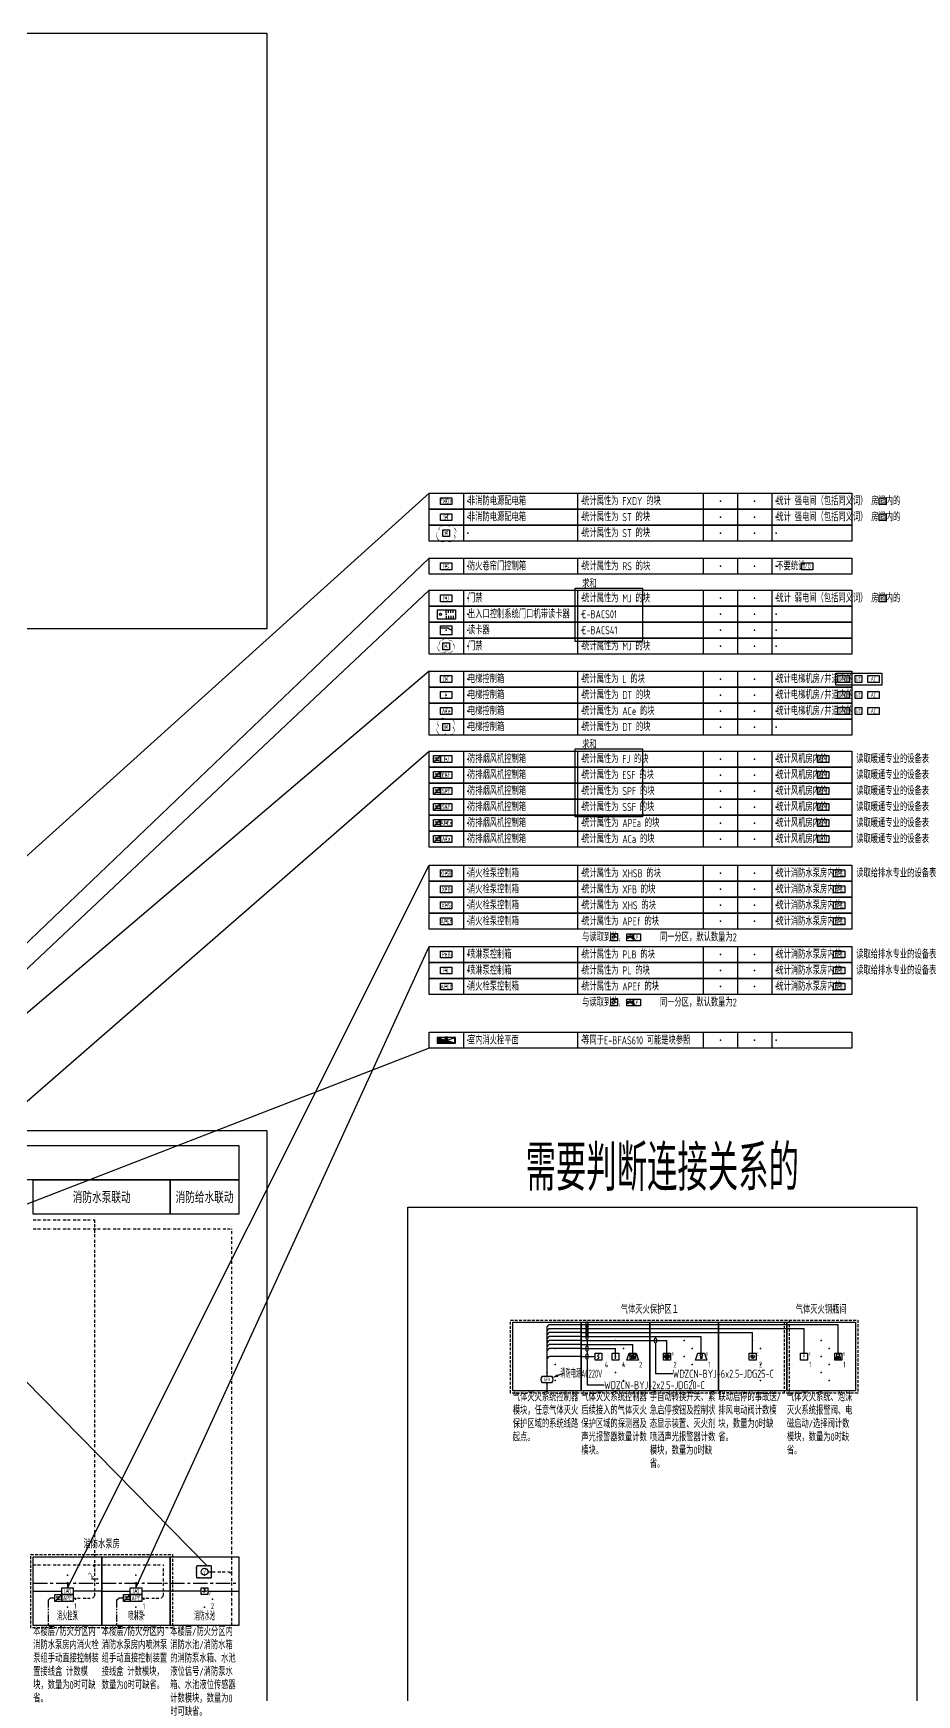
# Model space of a CAD drawing. Header units: millimetres. Extents: x -1040173 to 349982, y -145921 to 298175.
# Drawn here: x 62842 to 101522, y 134889 to 207575 of the extents above; entities that cross this region are included whole.
import ezdxf
from ezdxf.enums import TextEntityAlignment as Align

# ---------------------------------------------------------------- set-up
doc = ezdxf.new("R2010")
doc.units = ezdxf.units.MM
doc.header["$LTSCALE"] = 500
doc.header["$MEASUREMENT"] = 0
for name, pattern in [('BORDER2', [0.875, 0.25, -0.125, 0.25, -0.125, 0, -0.125]), ('CENTER', [2, 1.25, -0.25, 0.25, -0.25]), ('HIDDEN', [0.375, 0.25, -0.125]), ('PHANTOM2', [1.25, 0.625, -0.125, 0.125, -0.125, 0.125, -0.125])]:
    doc.linetypes.add(name, pattern=pattern)
doc.layers.get('0').update_dxf_attribs({"color": 255, "linetype": 'CONTINUOUS'})
doc.layers.get('DEFPOINTS').update_dxf_attribs({"linetype": 'CONTINUOUS'})
for name, color, linetype in [('E-ACS-DEVC', 3, 'CONTINUOUS'), ('E-CTRL-WIRE', 3, 'BORDER2'), ('E-FAS-DEVC', 3, 'CONTINUOUS'), ('E-FAS-WIRE', 4, 'CONTINUOUS'), ('E-FAS-WIRE2', 1, 'CENTER'), ('E-FAS-WIRE4', 4, 'PHANTOM2'), ('E-POWR-EQPM', 3, 'CONTINUOUS'), ('E-UNIV-DIAG', 2, 'CONTINUOUS'), ('E-UNIV-DIAG2', 2, 'HIDDEN'), ('E-UNIV-EL', 140, 'CONTINUOUS'), ('E-UNIV-NOTE', 6, 'CONTINUOUS'), ('W-FRPT-HYDT', 140, 'CONTINUOUS')]:
    doc.layers.add(name, color=color, linetype=linetype)
doc.layers.add('说明', color=7, linetype='CONTINUOUS', plot=False)
doc.styles.add('TH-STYLE3', font='tssdeng.shx', dxfattribs={"width": 0.7, "bigfont": 'tssdchn.shx'})

# ---------------------------------------------------------------- blocks, each defined once
blk = doc.blocks.new('E-ES01')
blk.add_lwpolyline([(0, 3000), (3000, 3000), (3000, 0), (0, 0)], close=True)
for p in [(1500, 2200), (1500, 1500), (1850, 1850), (1500, 800), (1850, 1150), (1850, 450)]:
    blk.add_point(p)
blk = doc.blocks.new('E-BFAS522')
blk.add_lwpolyline([(-1.5, -1.5), (-1.5, 1.5), (1.5, 1.5), (1.5, -1.5)], close=True)
at = {"layer": 'E-UNIV-EL'}
for p, q in [((-1.5, -1.5), (1.5, 1.5)), ((-1, 0.5), (1, 0.5)), ((-1, -0.5), (1, -0.5))]:
    blk.add_line(p, q, dxfattribs=at)
blk = doc.blocks.new('E-BDB004')
blk.add_lwpolyline([(-2.5, -1.5), (-2.5, 1.5), (2.5, 1.5), (2.5, -1.5)], close=True)
at = {"layer": 'E-UNIV-EL', "style": 'TH-STYLE3', "width": 0.7}
blk.add_attdef('BOX', text='', height=2, dxfattribs=at).set_placement((0, 0), align=Align.MIDDLE)
blk = doc.blocks.new('E-ANNO04')
blk.add_line((-1, -1), (1, 1))
at = {"style": 'TH-STYLE3', "width": 0.7}
blk.add_attdef('N', text='', height=2.5, dxfattribs=at).set_placement((0, 2.5), align=Align.MIDDLE)
blk = doc.blocks.new('E-BFAS630-2')
blk.add_lwpolyline([(-1.5, -1.51), (-1.5, 1.49), (1.5, 1.49), (1.5, -1.51)], close=True)
at = {"layer": 'E-UNIV-EL'}
for p, q in [((0, 0.7), (0, 0.5)), ((0, 0.4), (0, 0.25)), ((0, 0.15), (0, 0)), ((0.2, 1.07), (0.45, 1.07)), ((-1, -0.01), (-0.5, -0.01)), ((0, -0.1), (0, -0.3))]:
    blk.add_line(p, q, dxfattribs=at)
blk.add_lwpolyline([(0, 1.45, -0.533333), (0, 0.7, -0.533333)], format="xyb", close=True, dxfattribs=at)
blk.add_lwpolyline([(1, -0.01), (0.5, -0.01), (-0.5, -0.59)], dxfattribs=at)
at = {"layer": 'E-UNIV-EL', "style": 'TH-STYLE3', "width": 0.5}
blk.add_attdef('F', text='', height=1.5, dxfattribs=at).set_placement((2.5, -1.26), align=Align.MIDDLE)
blk = doc.blocks.new('E-BFAS011')
blk.add_lwpolyline([(-2.5, -1.5), (-2.5, 1.5), (2.5, 1.5), (2.5, -1.5)], close=True)
at = {"layer": 'E-UNIV-EL', "style": 'TH-STYLE3', "width": 0.7}
blk.add_attdef('F', text='', height=2, dxfattribs=at).set_placement((0, 0), align=Align.MIDDLE)
blk = doc.blocks.new('E-BFAS110')
blk.add_lwpolyline([(-1.5, -1.5), (-1.5, 1.5), (1.5, 1.5), (1.5, -1.5)], close=True)
at = {"layer": 'E-UNIV-EL'}
blk.add_lwpolyline([(0.35, 1.06), (-0.35, 0.35), (0.35, -0.35), (-0.35, -1.06)], dxfattribs=at)
blk = doc.blocks.new('E-BFAS120')
blk.add_lwpolyline([(-1.5, -1.5), (-1.5, 1.5), (1.5, 1.5), (1.5, -1.5)], close=True)
at = {"layer": 'E-UNIV-EL'}
blk.add_line((0, -1), (0, 1), dxfattribs=at)
at = {"layer": 'E-UNIV-EL', "const_width": 0.25}
blk.add_lwpolyline([(-0.125, -0.75, 1), (0.125, -0.75, 1)], format="xyb", close=True, dxfattribs=at)
blk = doc.blocks.new('E-BGFS110')
blk.add_lwpolyline([(-2, 1.5), (2, 1.5, -0.333333), (2, -1.5), (-2, -1.5, -0.333333)], format="xyb", close=True)
at = {"layer": 'E-UNIV-EL', "style": 'TH-STYLE3', "width": 0.7}
blk.add_attdef('F', text='', height=1.5, dxfattribs=at).set_placement((0, 0), align=Align.MIDDLE)
blk = doc.blocks.new('E-BGFS210')
blk.add_lwpolyline([(-1.5, -1.5), (-1.5, 1.5), (1.5, 1.5), (1.5, -1.5)], close=True)
at = {"layer": 'E-UNIV-EL'}
blk.add_line((0, 0.625), (0, -0.625), dxfattribs=at)
for radius in [1, 0.5]:
    blk.add_circle((0, 0), radius, dxfattribs=at)
at = {"layer": 'E-UNIV-EL', "style": 'TH-STYLE3', "width": 0.5}
blk.add_attdef('F', text='', height=1.5, dxfattribs=at).set_placement((2.5, 1.25), align=Align.MIDDLE)
blk = doc.blocks.new('E-BGFS220')
blk.add_lwpolyline([(-1.5, -1.5), (-1.5, 1.5), (1.5, 1.5), (1.5, -1.5)], close=True)
at = {"layer": 'E-UNIV-EL', "style": 'TH-STYLE3'}
for height, width, p in [(1.7, 0.7, (0, 0)), (1.5, 0.5, (2.5, 1.25))]:
    blk.add_attdef('F', text='', height=height, dxfattribs=dict(at, width=width)).set_placement(p, align=Align.MIDDLE)
blk = doc.blocks.new('E-BFAS330')
blk.add_lwpolyline([(-2.5, -1.5), (-1.5, 1.5), (1.5, 1.5), (2.5, -1.5)], close=True)
at = {"layer": 'E-UNIV-EL'}
for p, q in [((-1.56, 1), (-0.24, 0.6)), ((-1.1, 0), (-1.56, 1)), ((-0.5, 0), (-1.3, 0)), ((-1.3, 0), (-1.3, -0.8)), ((-0.7, 0), (-0.24, 0.6)), ((-0.5, 0), (-0.5, -0.8)), ((0, 1.5), (0, -1.5)), ((0.6, 0.1), (0.6, -0.8)), ((1.2, 0.1), (1.2, -0.8)), ((-1.3, -0.8), (-0.5, -0.8)), ((1.2, -0.8), (0.6, -0.8))]:
    blk.add_line(p, q, dxfattribs=at)
blk.add_circle((0.9, 0.5), 0.5, dxfattribs=at)
blk = doc.blocks.new('E-BGFS310')
blk.add_lwpolyline([(-2.5, -1.5), (-1.5, 1.5), (1.5, 1.5), (2.5, -1.5)], close=True)
at = {"layer": 'E-UNIV-EL'}
for p, q in [((-0.3, 0.1), (-0.3, -0.8)), ((0.3, 0.1), (0.3, -0.8)), ((0.3, -0.8), (-0.3, -0.8))]:
    blk.add_line(p, q, dxfattribs=at)
blk.add_circle((0, 0.5), 0.5, dxfattribs=at)
at = {"layer": 'E-UNIV-EL', "style": 'TH-STYLE3', "width": 0.5}
blk.add_attdef('F', text='', height=1.5, dxfattribs=at).set_placement((2.5, 1.25), align=Align.MIDDLE)
blk = doc.blocks.new('E-BFAS730')
blk.add_lwpolyline([(-1.5, -1.5), (-1.5, 1.5), (1.5, 1.5), (1.5, -1.5)], close=True)
at = {"layer": 'E-UNIV-EL'}
blk.add_line((-0.71, 0.71), (0.71, -0.71), dxfattribs=at)
blk.add_circle((0, 0), 0.8, dxfattribs=at)
at = {"layer": 'E-UNIV-EL', "style": 'TH-STYLE3', "width": 0.5}
blk.add_attdef('F', text='', height=1.5, dxfattribs=at).set_placement((2.25, 1.25), align=Align.MIDDLE)
blk = doc.blocks.new('E-BGFS410')
blk.add_lwpolyline([(-1.5, -1.5), (-1.5, 1.5), (1.5, 1.5), (1.5, -1.5)], close=True)
at = {"layer": 'E-UNIV-EL'}
for p, q in [((-0.65, 1.3), (0.65, 1.3)), ((-0.65, 0), (-0.65, 1.3)), ((-0.65, 0), (0.65, 0)), ((0, 0), (0, -0.7)), ((0.65, 0), (0.65, 1.3))]:
    blk.add_line(p, q, dxfattribs=at)
blk.add_lwpolyline([(1, -1.28), (1, -0.12), (-1, -1.28), (-1, -0.12)], close=True, dxfattribs=at)
at = {"layer": 'E-UNIV-EL', "style": 'TH-STYLE3'}
for height, width, p in [(1, 0.7, (0, 0.65)), (1.5, 0.5, (2.5, 1.25))]:
    blk.add_attdef('F', text='', height=height, dxfattribs=dict(at, width=width)).set_placement(p, align=Align.MIDDLE)
blk = doc.blocks.new('E-BKTS2')
for p, q in [((0, 0), (185, 0)), ((0, -7), (0, 0)), ((185, 0), (185, -7)), ((185, -7), (0, -7))]:
    blk.add_line(p, q)
at = {"linetype": 'Continuous'}
for p, q in [((15, 0), (15, -7)), ((65, 0), (65, -7)), ((120, 0), (120, -7)), ((135, 0), (135, -7)), ((150, 0), (150, -7))]:
    blk.add_line(p, q, dxfattribs=at)
for p in [(7.5, -3.5), (17, -3.5), (67, -3.5), (127.5, -3.5), (142.5, -3.5), (152, -3.5)]:
    blk.add_point(p, dxfattribs=at)
blk = doc.blocks.new('E-BFAS810')
blk.add_lwpolyline([(-2.5, -1.5), (-2.5, 1.5), (2.5, 1.5), (2.5, -1.5)], close=True)
at = {"layer": 'E-UNIV-EL', "style": 'TH-STYLE3', "width": 0.7}
blk.add_attdef('BOX', text='', height=2, dxfattribs=at).set_placement((0, 0), align=Align.MIDDLE)
blk = doc.blocks.new('E-BFAS520')
blk.add_lwpolyline([(-1.5, -1.5), (-1.5, 1.5), (1.5, 1.5), (1.5, -1.5)], close=True)
at = {"layer": 'E-UNIV-EL', "style": 'TH-STYLE3', "width": 0.5}
blk.add_attdef('F', text='', height=1.7, dxfattribs=at).set_placement((0, 0), align=Align.MIDDLE)
blk = doc.blocks.new('E-BDB012')
blk.add_lwpolyline([(-2.5, -1.5), (-2.5, 1.5), (2.5, 1.5), (2.5, -1.5)], close=True)
at = {"layer": 'E-UNIV-EL', "style": 'TH-STYLE3', "width": 0.6}
blk.add_attdef('BOX', text='', height=2, dxfattribs=at).set_placement((0, 0), align=Align.MIDDLE)
blk = doc.blocks.new('E-BFAS620')
blk.add_lwpolyline([(-1.5, -1.5), (-1.5, 1.5), (1.5, 1.5), (1.5, -1.5)], close=True)
at = {"layer": 'E-UNIV-EL', "style": 'TH-STYLE3', "width": 0.7}
blk.add_attdef('F', text='', height=1.7, dxfattribs=at).set_placement((0, 0), align=Align.MIDDLE)
blk = doc.blocks.new('E-BFAS621-2')
blk.add_lwpolyline([(-1.5, -1.5), (-1.5, 1.5), (1.5, 1.5), (1.5, -1.5)], close=True)
at = {"layer": 'E-UNIV-EL'}
for p in [(0, 0), (0.58, 1.15)]:
    blk.add_line(p, (0, 1.15), dxfattribs=at)
blk.add_lwpolyline([(1, -0.58), (1, 0.58), (-1, -0.58), (-1, 0.58)], close=True, dxfattribs=at)
blk = doc.blocks.new('E-BFAS-630-5')
blk.add_circle((0, 0), 1.5)
at = {"layer": 'E-UNIV-EL', "style": 'TH-STYLE3', "width": 0.5}
for tag, p in [('LT', (0, 0.75)), ('F', (0, -0.75))]:
    blk.add_attdef(tag, text='', height=1.5, dxfattribs=at).set_placement(p, align=Align.MIDDLE)
blk = doc.blocks.new('*U493')
blk.add_hatch(color=256).paths.add_polyline_path([(0, 0), (750, 0), (0, 240)])
for p, q in [((0, 240), (0, 0)), ((750, 240), (0, 240)), ((0, 0), (750, 0)), ((325, 277), (425, 277)), ((375, 190), (375, 277)), ((750, 0), (750, 240))]:
    blk.add_line(p, q)
blk.add_circle((375, 190), 50)
at = {"layer": 'DEFPOINTS', "color": 231}
for p, q in [((-25, 240), (-25, 0)), ((775, 240), (-25, 240)), ((-25, 240), (775, 0)), ((-25, 0), (775, 240)), ((-25, 0), (775, 0)), ((775, 0), (775, 240))]:
    blk.add_line(p, q, dxfattribs=at)
blk = doc.blocks.new('E-BACS01')
for p, q in [((-4, 2), (-4, -2)), ((-4, 2), (4, 2)), ((4, 2), (4, -2)), ((-4, -2), (4, -2))]:
    blk.add_line(p, q)
at = {"layer": 'E-UNIV-EL'}
for p, q in [((0, 1), (0, 2)), ((0, 0.67), (0, 2)), ((1, 0.67), (1, 2)), ((2, 0.67), (2, 2)), ((3, 0.67), (3, 2)), ((0, -0.67), (0, -2)), ((0, -1), (0, -2)), ((1, -0.67), (1, -2)), ((2, -0.67), (2, -2)), ((3, -0.67), (3, -2))]:
    blk.add_line(p, q, dxfattribs=at)
blk.add_circle((-2.5, 0), 0.5, dxfattribs=at)
blk = doc.blocks.new('E-BACS41')
blk.add_lwpolyline([(-2.5, 2), (2.5, 2), (2.5, -2), (-2.5, -2)], close=True)
at = {"layer": 'E-UNIV-EL'}
for p, q in [((-2.5, 1), (0.77, 1)), ((0.77, 1), (2.5, 0))]:
    blk.add_line(p, q, dxfattribs=at)

msp = doc.modelspace()

# ---------------------------------------------------------------- linework, layer by layer
at = {"color": 5, "linetype": 'Continuous'}
for points in [[(80609, 185396, 0, 30, 0.520567), (80909, 185396, 0, 30, 0.520567), (81209, 185396, 0, 30, 0.520567), (81274, 185631, 0, 30, 0.520567), (81274, 185931, 0, 30, 0.520567), (81044, 186002, 0, 30, 0.520567), (80744, 186002, 0, 30, 0.520567), (80609, 185837, 0, 30, 0.520567)], [(80627, 180546, 0, 30, 0.520567), (80927, 180546, 0, 30, 0.520567), (81207, 180565, 0, 30, 0.520567), (81207, 180865, 0, 30, 0.520567), (81057, 181015, 0, 30, 0.520567), (80757, 181015, 0, 30, 0.520567), (80627, 180846, 0, 30, 0.520567)], [(80597, 176932, 0, 30, 0.520567), (80897, 176932, 0, 30, 0.520567), (81197, 176932, 0, 30, 0.520567), (81211, 177218, 0, 30, 0.520567), (81211, 177518, 0, 30, 0.520567), (80928, 177535, 0, 30, 0.520567), (80628, 177535, 0, 30, 0.520567), (80597, 177266, 0, 30, 0.520567)]]:
    msp.add_lwpolyline(points, format="xyseb", close=True, dxfattribs=at)
at = {"layer": 'E-CTRL-WIRE'}
for p, q in [((62842, 155670), (65542, 155670)), ((65542, 140470), (65542, 155670)), ((62842, 155270), (71542, 155270)), ((71542, 140170), (71542, 155270)), ((62842, 140570), (68542, 140570)), ((65542, 140470), (65442, 140570)), ((65542, 139220), (65542, 140470)), ((68542, 139220), (68542, 140570)), ((70492, 140270), (71442, 140270)), ((71442, 140270), (71542, 140170)), ((71542, 137920), (71542, 140170)), ((64592, 139120), (65442, 139120)), ((64592, 139120), (65442, 139120)), ((65442, 139120), (65542, 139220)), ((67592, 139120), (68442, 139120)), ((68442, 139120), (68542, 139220))]:
    msp.add_line(p, q, dxfattribs=at)
at = {"layer": 'E-FAS-DEVC'}
msp.add_line((86041, 148939), (85806, 148853), dxfattribs=at)
msp.add_lwpolyline([(85806, 148853, 125, 0, 0), (85571, 148768, 0, 0, 0)], format="xyseb", dxfattribs=at)
at = {"layer": 'E-FAS-WIRE'}
for p, q in [((85336, 150982), (85436, 151082)), ((85336, 149582), (85336, 150982)), ((85336, 150807), (85436, 150907)), ((85336, 150632), (85436, 150732)), ((85336, 150457), (85436, 150557)), ((85436, 151082), (86836, 151082)), ((85436, 150907), (86836, 150907)), ((86836, 150732), (85436, 150732)), ((86836, 150557), (85436, 150557)), ((86836, 151082), (89836, 151082)), ((86836, 150907), (89836, 150907)), ((86836, 150732), (89836, 150732)), ((86836, 150557), (89836, 150557)), ((89836, 151082), (92836, 151082)), ((89836, 150907), (92836, 150907)), ((89836, 150732), (92836, 150732)), ((89836, 150557), (92086, 150557)), ((92086, 149832), (92086, 150557)), ((92836, 151082), (95836, 151082)), ((92836, 150907), (95836, 150907)), ((92836, 150732), (94336, 150732)), ((94336, 149832), (94336, 150732)), ((95836, 151082), (98086, 151082)), ((95836, 150907), (96586, 150907)), ((96586, 149832), (96586, 150907)), ((98086, 149832), (98086, 151082)), ((85336, 150282), (85436, 150382)), ((85336, 150107), (85436, 150207)), ((85336, 149932), (85436, 150032)), ((86836, 150382), (85436, 150382)), ((86836, 150207), (85436, 150207)), ((86836, 150032), (85436, 150032)), ((86836, 150382), (89836, 150382)), ((86836, 150207), (89086, 150207)), ((86836, 150032), (88336, 150032)), ((88336, 149832), (88336, 150032)), ((89086, 149832), (89086, 150207)), ((89836, 150382), (90586, 150382)), ((90586, 149832), (90586, 150382)), ((85336, 149582), (85436, 149682)), ((85336, 148832), (85336, 149582)), ((86836, 149682), (85436, 149682)), ((86836, 149682), (87436, 149682)), ((85336, 148182), (85336, 148532)), ((62842, 139420), (64092, 139420)), ((65842, 139420), (64592, 139420)), ((65842, 139420), (67092, 139420)), ((68842, 139420), (67592, 139420)), ((70192, 139420), (68842, 139420)), ((70492, 139420), (71842, 139420))]:
    msp.add_line(p, q, dxfattribs=at)
at = {"layer": 'E-FAS-WIRE2'}
for p, q in [((62842, 139770), (65842, 139770)), ((64342, 139770), (64342, 139570)), ((65842, 139770), (68842, 139770)), ((67342, 139770), (67342, 139570)), ((68842, 139770), (71842, 139770)), ((68842, 139770), (71842, 139770))]:
    msp.add_line(p, q, dxfattribs=at)
at = {"layer": 'E-FAS-WIRE2', "const_width": 50}
for points in [[(64317, 139770, 1), (64367, 139770, 1)], [(67317, 139770, 1), (67367, 139770, 1)]]:
    msp.add_lwpolyline(points, format="xyb", close=True, dxfattribs=at)
at = {"layer": 'E-FAS-WIRE4'}
for p, q in [((63492, 139020), (63592, 139120)), ((63492, 139020), (63492, 137920)), ((63792, 139120), (63592, 139120)), ((66492, 139020), (66592, 139120)), ((66492, 139020), (66492, 137920)), ((66792, 139120), (66592, 139120))]:
    msp.add_line(p, q, dxfattribs=at)
at = {"layer": 'E-UNIV-DIAG'}
for points in [[(26842, 158920), (71842, 158920), (71842, 157420), (26842, 157420)], [(62842, 157420), (68842, 157420), (68842, 155920), (62842, 155920)], [(68842, 157420), (71842, 157420), (71842, 155920), (68842, 155920)]]:
    msp.add_lwpolyline(points, close=True, dxfattribs=at)
at = {"layer": 'E-UNIV-DIAG2'}
for points in [[(83736, 148082), (83736, 151282), (95936, 151282), (95936, 148082)], [(95736, 148082), (95736, 151282), (98936, 151282), (98936, 148082)], [(62742, 137820), (62742, 141020), (68942, 141020), (68942, 137820)]]:
    msp.add_lwpolyline(points, close=True, dxfattribs=at)
at = {"layer": 'E-UNIV-NOTE'}
for p, q in [((87086, 150432), (87086, 150157)), ((87086, 149907), (87086, 149807)), ((90086, 150257), (90086, 148932)), ((87086, 149557), (87086, 148432)), ((87836, 148432), (87086, 148432)), ((90836, 148932), (90086, 148932))]:
    msp.add_line(p, q, dxfattribs=at)
for centre in [(87086, 151082), (87086, 150907), (87086, 150732), (87086, 150557), (90086, 150382), (87086, 150032), (87086, 149682)]:
    msp.add_ellipse(centre, major_axis=(0, -125), ratio=0.35, dxfattribs=at)
at = {"layer": '说明', "color": 1}
for points in [[(73068, 181521), (-6887, 181521), (-6887, 207575), (73068, 207575)], [(86561, 183302), (89511, 183302), (89511, 180965), (86561, 180965)], [(86561, 176269), (89511, 176269), (89511, 173301), (86561, 173301)]]:
    msp.add_lwpolyline(points, close=True, dxfattribs=at)
at = {"layer": '说明'}
for points in [[(40342, 151570), (80172, 187457)], [(45592, 151570), (80172, 184607)], [(43342, 148570), (80172, 183207)], [(80172, 179674), (47092, 151570)], [(55342, 154570), (80172, 176174)], [(64342, 139570), (80172, 171174)], [(61297, 155528), (43314, 168128), (70463, 140532)], [(67342, 139570), (80172, 167624)], [(80172, 163168), (57592, 154420)]]:
    msp.add_lwpolyline(points, dxfattribs=at)
for points in [[(97985, 179580), (99992, 179580), (99992, 179050), (97985, 179050)], [(73068, 121521), (-6887, 121521), (-6887, 159575), (73068, 159575)], [(79237, 156215), (101522, 156215), (101522, 133156), (79237, 133156)]]:
    msp.add_lwpolyline(points, close=True, dxfattribs=at)
msp.add_lwpolyline([(69996, 140017, 0.520567), (70046, 140017, 0.520567), (70096, 140017, 0.520567), (70146, 140017, 0.520567), (70196, 140017, 0.520567), (70246, 140017, 0.520567), (70296, 140017, 0.520567), (70346, 140017, 0.520567), (70396, 140017, 0.520567), (70446, 140017, 0.520567), (70496, 140017, 0.520567), (70546, 140017, 0.520567), (70596, 140017, 0.520567), (70641, 140022, 0.520567), (70641, 140072, 0.520567), (70641, 140122, 0.520567), (70641, 140172, 0.520567), (70641, 140222, 0.520567), (70641, 140272, 0.520567), (70641, 140322, 0.520567), (70641, 140372, 0.520567), (70641, 140422, 0.520567), (70641, 140472, 0.520567), (70638, 140519, 0.520567), (70588, 140519, 0.520567), (70538, 140519, 0.520567), (70488, 140519, 0.520567), (70438, 140519, 0.520567), (70388, 140519, 0.520567), (70338, 140519, 0.520567), (70288, 140519, 0.520567), (70238, 140519, 0.520567), (70188, 140519, 0.520567), (70138, 140519, 0.520567), (70088, 140519, 0.520567), (70038, 140519, 0.520567), (69996, 140512, 0.520567), (69996, 140462, 0.520567), (69996, 140412, 0.520567), (69996, 140362, 0.520567), (69996, 140312, 0.520567), (69996, 140262, 0.520567), (69996, 140212, 0.520567), (69996, 140162, 0.520567), (69996, 140112, 0.520567), (69996, 140062, 0.520567)], format="xyb", close=True, dxfattribs=at)

# ---------------------------------------------------------------- block references
at = {"layer": 'E-ACS-DEVC', "xscale": 100, "yscale": 100, "zscale": 100}
for name, p in [('E-BACS01', (80922, 182157)), ('E-BACS41', (80922, 181457))]:
    msp.add_blockref(name, p, dxfattribs=at)
at = {"layer": 'E-FAS-DEVC', "xscale": 100, "yscale": 100, "zscale": 100}
for name, p, values in [('E-BFAS810', (80922, 187107), {'BOX': 'FXDY'}), ('E-BFAS520', (100022, 187107), {'F': 'I/O'}), ('E-BFAS810', (80922, 186407), {'BOX': 'ST'}), ('E-BFAS520', (100022, 186407), {'F': 'I/O'}), ('E-BFAS520', (80922, 185707), {'F': 'ST'}), ('E-BFAS810', (80922, 184257), {'BOX': 'RS'}), ('E-BFAS011', (96722, 184257), {'F': 'I/O'}), ('E-BFAS810', (80922, 182857), {'BOX': 'MJ'}), ('E-BFAS520', (100022, 182857), {'F': 'I/O'}), ('E-BFAS520', (80922, 180757), {'F': 'MJ'}), ('E-BFAS810', (80922, 179324), {'BOX': 'DT'}), ('E-BFAS011', (98322, 179324), {'F': 'I/O'}), ('E-BFAS520', (98972, 179324), {'F': 'I/O'}), ('E-BFAS810', (80922, 178624), {'BOX': 'L'}), ('E-BFAS011', (98322, 178624), {'F': 'I/O'}), ('E-BFAS520', (98972, 178624), {'F': 'I/O'}), ('E-BFAS810', (80922, 177924), {'BOX': 'ACe'}), ('E-BFAS520', (80922, 177224), {'F': 'DT'}), ('E-BFAS011', (98322, 177924), {'F': 'I/O'}), ('E-BFAS520', (98972, 177924), {'F': 'I/O'}), ('E-BFAS810', (80922, 175824), {'BOX': 'FJ'}), ('E-BFAS810', (80922, 175124), {'BOX': 'ESF'}), ('E-BFAS810', (80922, 174424), {'BOX': 'SPF'}), ('E-BFAS810', (80922, 173724), {'BOX': 'SSF'}), ('E-BFAS810', (80922, 173024), {'BOX': 'APEa'}), ('E-BFAS810', (80922, 172324), {'BOX': 'ACa'}), ('E-BFAS810', (80922, 170824), {'BOX': 'XHSB'}), ('E-BFAS810', (80922, 170124), {'BOX': 'XFB'}), ('E-BFAS810', (80922, 169424), {'BOX': 'XHS'}), ('E-BFAS810', (80922, 168724), {'BOX': 'APEf'}), ('E-BFAS630-2', (88272, 168025), {'F': 'F'}), ('E-BFAS620', (89272, 168024), {'F': 'P'}), ('E-BFAS810', (80922, 167274), {'BOX': 'PLB'}), ('E-BFAS810', (80922, 166574), {'BOX': 'PL'}), ('E-BFAS810', (80922, 165874), {'BOX': 'APEf'}), ('E-BFAS630-2', (88272, 165175), {'F': 'F'}), ('E-BFAS620', (89272, 165174), {'F': 'P'}), ('E-BGFS210', (90586, 149682), {'F': 'G'}), ('E-BGFS310', (92086, 149682), {'F': 'G'}), ('E-BFAS730', (94336, 149682), {'F': 'E'}), ('E-BGFS110', (85336, 148682), {'F': 'GFU'}), ('E-BFAS-630-5', (70342, 140270), {'F': 'F', 'LT': 'LT'}), ('E-BFAS011', (64342, 139420), {'F': 'I/O'}), ('E-BFAS011', (67342, 139420), {'F': 'I/O'}), ('E-BFAS630-2', (70342, 139421), {'F': 'F'})]:
    msp.add_blockref(name, p, dxfattribs=at).add_auto_attribs(values)
for name, p in [('E-BFAS522', (80515, 175824)), ('E-BFAS522', (80522, 175124)), ('E-BFAS522', (80522, 174424)), ('E-BFAS522', (80522, 173724)), ('E-BFAS522', (80522, 173024)), ('E-BFAS522', (80522, 172324)), ('E-BFAS621-2', (88972, 168024)), ('E-BFAS621-2', (88972, 165174)), ('E-BFAS110', (87586, 149682)), ('E-BFAS120', (88336, 149682)), ('E-BFAS330', (89086, 149682)), ('E-BFAS522', (63942, 139120)), ('E-BFAS522', (66942, 139120))]:
    msp.add_blockref(name, p, dxfattribs=at)
at = {"layer": 'E-FAS-DEVC'}
ref = msp.add_blockref('E-BGFS220', (96586, 149682), dxfattribs=dict(at, xscale=100, yscale=100, zscale=100))
ref.add_attrib('F', 'G', dxfattribs={"layer": 'E-UNIV-EL', "height": 150, "style": 'TH-STYLE3', "width": 0.5}).set_placement((96836, 149807), align=Align.MIDDLE)
ref.add_attrib('F', 'P', dxfattribs={"layer": 'E-UNIV-EL', "height": 170, "style": 'TH-STYLE3', "width": 0.7}).set_placement((96586, 149682), align=Align.MIDDLE)
ref = msp.add_blockref('E-BGFS410', (98086, 149682), dxfattribs=dict(at, xscale=100, yscale=100, zscale=100))
ref.add_attrib('F', 'M', dxfattribs={"layer": 'E-UNIV-EL', "height": 100, "style": 'TH-STYLE3', "width": 0.7}).set_placement((98086, 149747), align=Align.MIDDLE)
ref.add_attrib('F', 'G', dxfattribs={"layer": 'E-UNIV-EL', "height": 150, "style": 'TH-STYLE3', "width": 0.5}).set_placement((98336, 149807), align=Align.MIDDLE)
at = {"layer": 'E-POWR-EQPM', "xscale": 100, "yscale": 100, "zscale": 100}
for name, p, values in [('E-BDB012', (99622, 179324), {'BOX': 'AC'}), ('E-BDB012', (99622, 178624), {'BOX': 'AC'}), ('E-BDB012', (99622, 177924), {'BOX': 'AC'}), ('E-BDB004', (97422, 175824), {'BOX': 'APE'}), ('E-BDB004', (97422, 175124), {'BOX': 'APE'}), ('E-BDB004', (97422, 174424), {'BOX': 'APE'}), ('E-BDB004', (97422, 173724), {'BOX': 'APE'}), ('E-BDB004', (97422, 173024), {'BOX': 'APE'}), ('E-BDB004', (97422, 172324), {'BOX': 'AC'}), ('E-BDB004', (98122, 170824), {'BOX': 'APE'}), ('E-BDB004', (98122, 170124), {'BOX': 'APE'}), ('E-BDB004', (98122, 169424), {'BOX': 'APE'}), ('E-BDB004', (98122, 168724), {'BOX': 'APE'}), ('E-BDB004', (98122, 167274), {'BOX': 'APE'}), ('E-BDB004', (98122, 166574), {'BOX': 'APE'}), ('E-BDB004', (98122, 165874), {'BOX': 'APE'}), ('E-BDB004', (64342, 139120), {'BOX': 'APE'}), ('E-BDB004', (67342, 139120), {'BOX': 'APE'})]:
    msp.add_blockref(name, p, dxfattribs=at).add_auto_attribs(values)
at = {"layer": 'E-UNIV-DIAG', "xscale": 100, "yscale": 100, "zscale": 100}
for p in [(80172, 187457), (80172, 186757), (80172, 186057), (80172, 184607), (80172, 183207), (80172, 182507), (80172, 181807), (80172, 181107), (80172, 179674), (80172, 178974), (80172, 178274), (80172, 177574), (80172, 176174), (80172, 175474), (80172, 174774), (80172, 174074), (80172, 173374), (80172, 172674), (80172, 171174), (80172, 170474), (80172, 169774), (80172, 169074), (80172, 167624), (80172, 166924), (80172, 166224), (80172, 163868)]:
    msp.add_blockref('E-BKTS2', p, dxfattribs=at)
at = {"layer": 'E-UNIV-DIAG'}
for p in [(83836, 148182), (86836, 148182), (89836, 148182), (92836, 148182), (95836, 148182), (62842, 137920), (65842, 137920), (68842, 137920)]:
    msp.add_blockref('E-ES01', p, dxfattribs=at)
at = {"layer": 'E-UNIV-NOTE'}
ref = msp.add_blockref('E-ANNO04', (65542, 139945), dxfattribs=dict(at, xscale=-100.0000000000066, yscale=100, zscale=100, rotation=45))
ref.add_attrib('N', '2', dxfattribs={"layer": '0', "height": 250, "rotation": 45, "style": 'TH-STYLE3', "width": 0.7}).set_placement((65366, 140122), align=Align.MIDDLE)
at = {"layer": 'W-FRPT-HYDT'}
msp.add_blockref('*U493', (80547, 163398), dxfattribs=at)

# ---------------------------------------------------------------- texts
at = {"layer": 'E-UNIV-NOTE', "style": 'TH-STYLE3', "width": 0.7}
for s, p in [('非消防电源配电箱', (81872, 187107)), ('统计属性为 FXDY 的块', (86872, 187107)), ('统计 强电间（包括同义词） 房间内的', (95372, 187107)), ('非消防电源配电箱', (81872, 186407)), ('统计属性为 ST 的块', (86872, 186407)), ('统计 强电间（包括同义词） 房间内的', (95372, 186407)), ('统计属性为 ST 的块', (86872, 185707)), ('防火卷帘门控制箱', (81872, 184257)), ('统计属性为 RS 的块', (86872, 184257)), ('不要统计', (95372, 184257)), ('门禁', (81872, 182857)), ('统计属性为 MJ 的块', (86872, 182857)), ('统计 弱电间（包括同义词） 房间内的', (95372, 182857)), ('出入口控制系统门口机带读卡器', (81872, 182157)), ('E-BACS01', (86872, 182157)), ('E-BACS41', (86872, 181457)), ('门禁', (81872, 180757)), ('统计属性为 MJ 的块', (86872, 180757)), ('电梯控制箱', (81872, 179324)), ('统计属性为 L 的块', (86872, 179324)), ('统计电梯机房/井道内的', (95372, 179324)), ('电梯控制箱', (81872, 178624)), ('统计属性为 DT 的块', (86872, 178624)), ('统计电梯机房/井道内的', (95372, 178624)), ('电梯控制箱', (81872, 177924)), ('统计属性为 ACe 的块', (86872, 177924)), ('统计电梯机房/井道内的', (95372, 177924)), ('电梯控制箱', (81872, 177224)), ('统计属性为 DT 的块', (86872, 177224)), ('防排烟风机控制箱', (81872, 175824)), ('统计属性为 FJ 的块', (86872, 175824)), ('统计风机房内的', (95372, 175824)), ('读取暖通专业的设备表', (98872, 175824)), ('防排烟风机控制箱', (81872, 175124)), ('统计属性为 ESF 的块', (86872, 175124)), ('统计风机房内的', (95372, 175124)), ('读取暖通专业的设备表', (98872, 175124)), ('防排烟风机控制箱', (81872, 174424)), ('统计属性为 SPF 的块', (86872, 174424)), ('统计风机房内的', (95372, 174424)), ('读取暖通专业的设备表', (98872, 174424)), ('防排烟风机控制箱', (81872, 173724)), ('统计属性为 SSF 的块', (86872, 173724)), ('统计风机房内的', (95372, 173724)), ('读取暖通专业的设备表', (98872, 173724)), ('防排烟风机控制箱', (81872, 173024)), ('统计属性为 APEa 的块', (86872, 173024)), ('统计风机房内的', (95372, 173024)), ('读取暖通专业的设备表', (98872, 173024)), ('防排烟风机控制箱', (81872, 172324)), ('统计属性为 ACa 的块', (86872, 172324)), ('统计风机房内的', (95372, 172324)), ('读取暖通专业的设备表', (98872, 172324)), ('消火栓泵控制箱', (81872, 170824)), ('统计属性为 XHSB 的块', (86872, 170824)), ('统计消防水泵房内的', (95372, 170824)), ('读取给排水专业的设备表', (98872, 170824)), ('消火栓泵控制箱', (81872, 170124)), ('统计属性为 XFB 的块', (86872, 170124)), ('统计消防水泵房内的', (95372, 170124)), ('消火栓泵控制箱', (81872, 169424)), ('统计属性为 XHS 的块', (86872, 169424)), ('统计消防水泵房内的', (95372, 169424)), ('消火栓泵控制箱', (81872, 168724)), ('统计属性为 APEf 的块', (86872, 168724)), ('统计消防水泵房内的', (95372, 168724)), ('与读取到的    、     同一分区，默认数量为2', (86872, 168024)), ('喷淋泵控制箱', (81872, 167274)), ('统计属性为 PLB 的块', (86872, 167274)), ('统计消防水泵房内的', (95372, 167274)), ('读取给排水专业的设备表', (98872, 167274)), ('喷淋泵控制箱', (81872, 166574)), ('统计属性为 PL 的块', (86872, 166574)), ('统计消防水泵房内的', (95372, 166574)), ('读取给排水专业的设备表', (98872, 166574)), ('消火栓泵控制箱', (81872, 165874)), ('统计属性为 APEf 的块', (86872, 165874)), ('统计消防水泵房内的', (95372, 165874)), ('与读取到的    、     同一分区，默认数量为2', (86872, 165174)), ('室内消火栓平面', (81872, 163518)), ('等同于E-BFAS610', (86872, 163518)), ('可能是块参照', (89700, 163518)), ('WDZCN-BYJ-6x2.5-JDG25-C', (90836, 148932)), ('WDZCN-BYJ-2x2.5-JDG20-C', (87836, 148432))]:
    msp.add_text(s, height=350, dxfattribs=at).set_placement(p, align=Align.MIDDLE_LEFT)
at = {"layer": 'E-UNIV-NOTE', "linetype": 'Continuous', "style": 'TH-STYLE3', "width": 0.7}
msp.add_text('读卡器', height=350, dxfattribs=at).set_placement((81872, 181457), align=Align.MIDDLE_LEFT)
at = {"layer": 'E-UNIV-NOTE', "style": 'TH-STYLE3'}
for s, height, width, p in [('需要判断连接关系的', 2000, 0.7, (90380, 158037)), ('消防水泵联动', 500, 0.65, (65842, 156670)), ('消防给水联动', 500, 0.65, (70342, 156670)), ('消防电源AC220V', 350, 0.5, (86836, 148982)), ('4', 250, 0.7, (87936, 149332)), ('4', 250, 0.7, (88686, 149332)), ('2', 250, 0.7, (89436, 149332)), ('2', 250, 0.7, (90936, 149332)), ('1', 250, 0.7, (92436, 149332)), ('2', 250, 0.7, (94686, 149332)), ('1', 250, 0.7, (96855, 149332)), ('1', 250, 0.7, (98355, 149332)), ('1', 250, 0.7, (64692, 138770)), ('1', 250, 0.7, (67692, 138770)), ('2', 250, 0.7, (70692, 138770)), ('2', 250, 0.7, (70692, 138770)), ('消火栓泵', 350, 0.5, (64342, 138370)), ('喷淋泵', 350, 0.5, (67342, 138370)), ('消防水池', 350, 0.5, (70342, 138370))]:
    msp.add_text(s, height=height, dxfattribs=dict(at, width=width)).set_placement(p, align=Align.MIDDLE)
at = {"layer": 'E-UNIV-NOTE', "style": 'TH-STYLE3', "width": 0.7}
for s, p in [('气体灭火保护区１', (89836, 151782)), ('气体灭火钢瓶间', (97336, 151782)), ('消防水泵房', (65842, 141520))]:
    msp.add_text(s, height=350, rotation=360, dxfattribs=at).set_placement(p, align=Align.MIDDLE)
at = {"layer": '说明', "color": 1, "style": 'TH-STYLE3', "width": 0.7}
for p in [(86872, 183477), (86872, 176444)]:
    msp.add_text('求和', height=350, dxfattribs=at).set_placement(p, align=Align.MIDDLE_LEFT)
at = {"layer": '说明', "char_height": 350, "attachment_point": 1, "style": 'TH-STYLE3'}
for s, insert in [('气体灭火系统控制器模块，任意气体灭火保护区域的系统线路起点。', (83836, 148082)), ('气体灭火系统控制器后续接入的气体灭火保护区域的探测器及声光报警器数量计数模块。', (86836, 148082)), ('手自动转换开关、紧急启停按钮及控制状态显示装置、灭火剂喷洒声光报警器计数模块，数量为0时缺省。', (89836, 148082)), ('联动启停的事故送/排风电动阀计数模块，数量为0时缺省。', (92836, 148082)), ('气体灭火系统、泡沫灭火系统报警阀、电磁启动/选择阀计数模块，数量为0时缺省。', (95836, 148082)), ('本楼层/防火分区内消防水泵房内消火栓泵组手动直接控制装置接线盒 计数模块，数量为0时可缺省。', (62842, 137820)), ('本楼层/防火分区内消防水泵房内喷淋泵组手动直接控制装置接线盒 计数模块，数量为0时可缺省。', (65842, 137820)), ('本楼层/防火分区内消防水池/消防水箱的消防泵水箱、水池液位信号/消防泵水箱、水池液位传感器 计数模块，数量为0时可缺省。', (68842, 137820))]:
    msp.add_mtext_dynamic_manual_height_columns(s, width=3000, gutter_width=9, heights=[2900], dxfattribs=dict(at, insert=insert))

doc.saveas('drawing.dxf')
